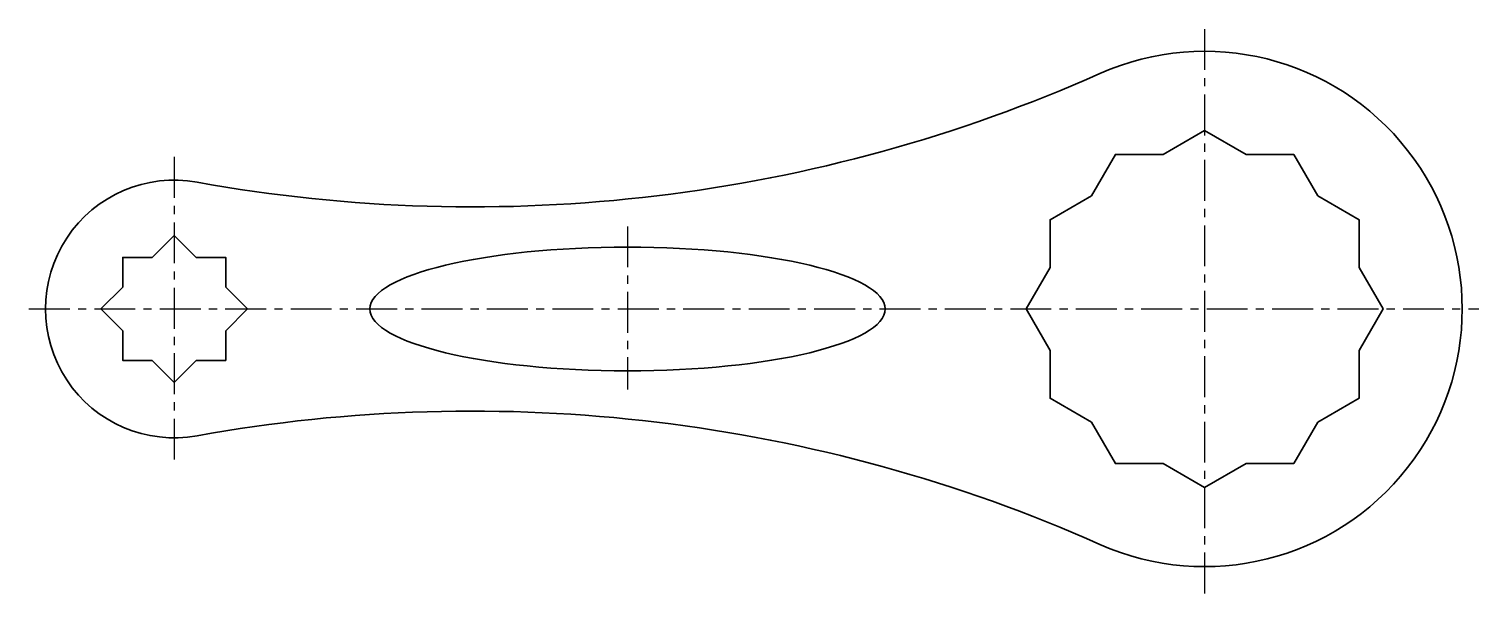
# Model space of a CAD drawing. Header units: millimetres. Extents: x 1772 to 2054, y 1434 to 1544.
import ezdxf

# ---------------------------------------------------------------- set-up
doc = ezdxf.new("R2010")
doc.units = ezdxf.units.MM
doc.header["$LTSCALE"] = 0.25
doc.linetypes.add('CENTER', pattern=[50.8, 31.75, -6.35, 6.35, -6.35])
doc.layers.get('0').update_dxf_attribs({"color": 80, "lineweight": 30})
doc.layers.add('Center', color=50, linetype='CENTER')

msp = doc.modelspace()

# ---------------------------------------------------------------- linework, layer by layer
for points in [[(2008.52, 1519.41), (2000.48, 1524.05), (1992.44, 1519.41)], [(1992.44, 1519.41), (1983.16, 1519.41), (1978.52, 1511.37)], [(2022.44, 1511.37), (2017.8, 1519.41), (2008.52, 1519.41)], [(1978.52, 1511.37), (1970.48, 1506.73), (1970.48, 1497.44)], [(2030.48, 1497.44), (2030.48, 1506.73), (2022.44, 1511.37)], [(1804.73, 1499.41), (1800.48, 1503.66), (1796.22, 1499.41)], [(1796.22, 1499.41), (1790.48, 1499.41), (1790.48, 1493.66)], [(1796.22, 1499.41), (1790.48, 1499.41), (1790.48, 1493.66)], [(1796.22, 1499.41), (1790.48, 1499.41), (1790.48, 1493.66)], [(1810.48, 1493.66), (1810.48, 1499.41), (1804.73, 1499.41)], [(1810.48, 1493.66), (1810.48, 1499.41), (1804.73, 1499.41)], [(1810.48, 1493.66), (1810.48, 1499.41), (1804.73, 1499.41)], [(1970.48, 1497.44), (1965.84, 1489.41), (1970.48, 1481.37)], [(2030.48, 1481.37), (2035.12, 1489.41), (2030.48, 1497.44)], [(1790.48, 1493.66), (1786.22, 1489.41), (1790.48, 1485.15)], [(1810.48, 1485.15), (1814.73, 1489.41), (1810.48, 1493.66)], [(1790.48, 1485.15), (1790.48, 1479.41), (1796.22, 1479.41)], [(1790.48, 1485.15), (1790.48, 1479.41), (1796.22, 1479.41)], [(1790.48, 1485.15), (1790.48, 1479.41), (1796.22, 1479.41)], [(1804.73, 1479.41), (1810.48, 1479.41), (1810.48, 1485.15)], [(1804.73, 1479.41), (1810.48, 1479.41), (1810.48, 1485.15)], [(1804.73, 1479.41), (1810.48, 1479.41), (1810.48, 1485.15)], [(1970.48, 1481.37), (1970.48, 1472.09), (1978.52, 1467.44)], [(2022.44, 1467.44), (2030.48, 1472.09), (2030.48, 1481.37)], [(1796.22, 1479.41), (1800.48, 1475.15), (1804.73, 1479.41)], [(1978.52, 1467.44), (1983.16, 1459.41), (1992.44, 1459.41)], [(2008.52, 1459.41), (2017.8, 1459.41), (2022.44, 1467.44)], [(1992.44, 1459.41), (2000.48, 1454.77), (2008.52, 1459.41)]]:
    msp.add_lwpolyline(points)
for centre, radius, start, end in [((2000.48, 1489.41), 50, 246.0305, 113.9695), ((1858.29, 1809.22), 300, 259.7534, 293.9695), ((1800.48, 1489.41), 25, 79.7534, 280.2466), ((1858.29, 1169.59), 300, 66.0305, 100.2466)]:
    msp.add_arc(centre, radius, start, end)
msp.add_ellipse((1888.47, 1489.41), major_axis=(50, 0), ratio=0.24)
at = {"layer": 'Center'}
for p, q in [((2000.48, 1543.74), (2000.48, 1434.1)), ((1800.48, 1518.92), (1800.48, 1459.9)), ((1888.47, 1505.43), (1888.47, 1473.77)), ((1772.29, 1489.41), (2053.74, 1489.41))]:
    msp.add_line(p, q, dxfattribs=at)

doc.saveas('drawing.dxf')
